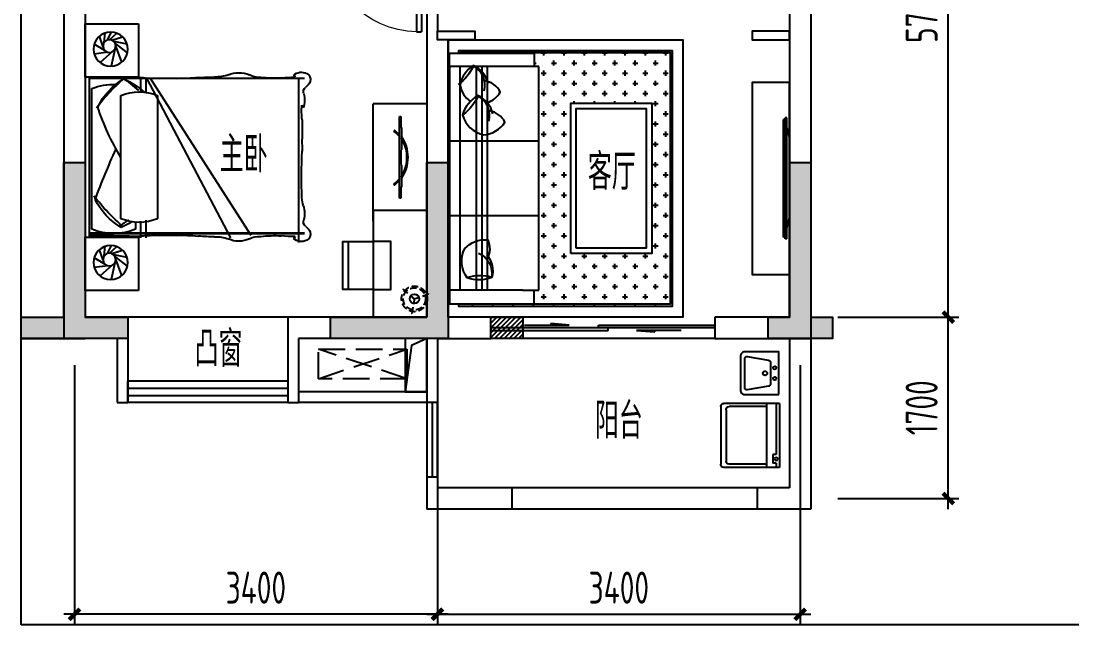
# Model space of a CAD drawing. Header units: millimetres. Extents: x -650 to 31581, y -2936 to 10021.
# Drawn here: x 11891 to 21736, y -2886 to 2775 of the extents above; entities that cross this region are included whole.
import ezdxf

# ---------------------------------------------------------------- set-up
doc = ezdxf.new("R2010")
doc.units = ezdxf.units.MM
doc.header["$LTSCALE"] = 1000
doc.linetypes.add('1', pattern=[0.375, 0.25, -0.125])
doc.linetypes.add('DASH', pattern=[0.35, 0.25, -0.1])
doc.layers.get('0').update_dxf_attribs({"linetype": 'CONTINUOUS'})
doc.layers.get('Defpoints').update_dxf_attribs({"color": 6, "linetype": 'CONTINUOUS'})
for name, color, linetype in [('!PboFF-Lamps', 9, 'CONTINUOUS'), ('0p-洞填充', 1, 'CONTINUOUS'), ('A-Lvtry', 5, 'CONTINUOUS'), ('A-洞口', 105, 'CONTINUOUS'), ('A-看线', 105, 'CONTINUOUS'), ('A-空调室外机', 5, 'DASH'), ('AE-FLOR', 151, 'CONTINUOUS'), ('DIM', 3, 'CONTINUOUS'), ('P-Furniture(活动家具)', 134, 'CONTINUOUS'), ('PUB_HATCH', 8, 'CONTINUOUS'), ('PUB_TEXT', 7, 'CONTINUOUS'), ('WALL', 2, 'CONTINUOUS'), ('WINDOW', 4, 'CONTINUOUS'), ('剪力墙', 6, 'CONTINUOUS'), ('家具', 8, 'CONTINUOUS'), ('栏杆', 142, 'CONTINUOUS')]:
    doc.layers.add(name, color=color, linetype=linetype)
doc.layers.add('A-FUR', color=8, linetype='CONTINUOUS', plot=False)
doc.styles.get("Standard").update_dxf_attribs({"font": 'tssdeng.shx', "bigfont": 'tssdchn.shx'})
doc.styles.add('ZZ', font='tssdeng.shx', dxfattribs={"width": 0.7, "bigfont": 'tssdchn.shx'})
doc.dimstyles.new('TSSD_100_100', dxfattribs={"dimtxt": 300, "dimasz": 100, "dimexe": 100, "dimexo": 250, "dimgap": 100, "dimtad": 1, "dimdec": 0, "dimzin": 0, "dimdsep": 46, "dimtxsty": 'ZZ', "dimblk": 'ARCHTICK', "dimcen": 0, "dimdle": 100, "dimclrd": 256, "dimclrt": 7, "dimadec": 0, "dimazin": 0, "dimtfac": 1, "dimtdec": 0, "dimtix": 1, "dimtmove": 2, "dimatfit": 3, "dimfxl": 0, "dimtolj": 1, "dimtzin": 0, "dimarcsym": 0})

# ---------------------------------------------------------------- blocks, each defined once
blk = doc.blocks.new('床-次')
for p, q in [((0, 1250), (-500, 1250)), ((-500, 1250), (-500, 750)), ((0, 750), (0, 1250)), ((-264.8, 1087), (-391.3, 1061.6)), ((-251.5, 1094.8), (-351.2, 1125.9)), ((-230.3, 1099.5), (-298, 1160.7)), ((-211.2, 1097.1), (-246.7, 1171.4)), ((-179.1, 1074.2), (-189.7, 1163.7)), ((-168.5, 1032.8), (-133.7, 1131.8)), ((-281.6, 1064.1), (-395.4, 976.5)), ((-287.6, 1032.1), (-341.4, 888.3)), ((-279.8, 1009.2), (-244.4, 851.5)), ((-253.8, 985.3), (-140.1, 886)), ((-185.3, 997.5), (-85.7, 1056.5)), ((-212.8, 981.5), (-86.3, 964.7)), ((-40, 738.5), (-2054.4, 738.5)), ((-40, 738.5), (-2054.4, 738.5)), ((-1999.7, 738.5), (-1999.7, -801.2)), ((-608.2, 738.5), (-1552.4, -732.5)), ((-575.1, 738.5), (-1363.6, -758.2)), ((-570.6, 738.5), (-570.6, 606)), ((-519.8, 738.5), (-519.8, 615.5)), ((-500, 750), (0, 750)), ((-40, -750), (-40, 750)), ((-40, 750), (0, 750)), ((0, 750), (0, -750)), ((-63, -675.7), (-63, 640.9)), ((-678.3, 577.3), (-678.3, -578.2)), ((-336.3, -578.2), (-336.3, 577.3)), ((-570.6, -590.9), (-570.6, -758.2)), ((-519.8, -600.4), (-519.8, -758.2)), ((-473.4, -610.8), (-473.4, -675.7)), ((-40, -711.5), (-2054.4, -711.5)), ((-40, -715.5), (-2054.4, -715.5)), ((0, -750), (-500, -750)), ((-500, -750), (-500, -1250)), ((0, -750), (-40, -750)), ((0, -1250), (0, -750)), ((-251.5, -905.2), (-351.2, -874.1)), ((-230.3, -900.5), (-298, -839.3)), ((-211.2, -902.9), (-246.7, -828.6)), ((-179.1, -925.8), (-189.7, -836.3)), ((-168.5, -967.2), (-133.7, -868.2)), ((-281.6, -935.9), (-395.4, -1023.5)), ((-264.8, -913), (-391.3, -938.4)), ((-287.6, -967.9), (-341.4, -1111.7)), ((-185.3, -1002.5), (-85.7, -943.5)), ((-279.8, -990.8), (-244.4, -1148.5)), ((-253.8, -1014.7), (-140.1, -1114)), ((-212.8, -1018.5), (-86.3, -1035.3)), ((-500, -1250), (0, -1250))]:
    blk.add_line(p, q)
for centre, radius in [((-239.3, 1011.5), 160), ((-228.1, 1039.5), 60), ((-239.3, -988.5), 160), ((-228.1, -960.5), 60)]:
    blk.add_circle(centre, radius)
for centre, radius, start, end in [((-2025.4, 689.2), 106, 45.78413, 118.72126), ((-1447.1, 581), 209.9, 87.96316, 116.12762), ((-1430.8, 599), 192, 63.04698, 92.64916), ((-2050.6, 726), 61.8, 114.65516, 197.05817), ((-1983, 763.6), 138.4, 203.70607, 231.95597), ((-1950.6, 749.2), 16, 93.39574, 183.44183), ((-1965.7, -466.9), 1215.2, 83.96781, 90.04075), ((-1770.2, 1899.8), 1160.2, 266.64954, 276.11997), ((-1636.1, 955.2), 209.3, 267.15615, 297.45765), ((-1225.8, 1105.3), 355.3, 250.60635, 272.32801), ((-1221.3, -1525.3), 2275.6, 85.96877, 89.74947), ((-909.2, 2045.3), 1309.4, 263.33019, 272.35813), ((-778.2, -773.7), 1512.6, 87.0776, 92.9224), ((-655.9, 1541.2), 805.5, 266.782, 275.59148), ((-480.7, 163.8), 583.8, 86.03666, 99.53314), ((-58.4, 47), 749.3, 113.83469, 131.46224), ((532.5, -530), 1548.8, 124.57489, 131.88808), ((-774.9, -20652.4), 21401.2, 88.49238, 89.10433), ((-1546.8, -636.7), 1810.6, 37.31306, 49.42063), ((-689.8, 185.7), 637.9, 26.40883, 59.00025), ((-160, -2198.1), 2939.9, 87.66163, 91.01156), ((-2098.3, 610.2), 53.6, 340.23108, 55.86441), ((-1819.9, 531), 236, 164.99871, 197.18078), ((-507.3, 161.9), 449.1, 67.62117, 112.37883), ((-268.2, 142.5), 539, 67.62117, 92.10241), ((-2002.9, 452.2), 43.4, 129.07345, 167.94605), ((-2962.5, 430.3), 933.9, 354.95264, 3.41649), ((-2185.6, 1136.9), 2172.2, 328.3558, 342.10444), ((5743.4, 272.5), 7776, 179.44258, 181.07566), ((-1219.9, 79.3), 812.7, 176.67233, 181.72422), ((-9950.5, -199.5), 7922.3, 358.6733, 1.8401), ((-7673.2, -3224.4), 8087.9, 20.45865, 24.04845), ((-2329.2, -362.3), 299.6, 341.30518, 356.04213), ((-1523.8, 732.7), 1810.6, 309.96455, 322.68694), ((-1819.9, -528), 236, 162.81922, 195.00129), ((-666.8, -113.7), 637.9, 300.99975, 333.59117), ((-2098.3, -607.2), 53.6, 304.13559, 19.76892), ((-507.3, -162.9), 449.1, 247.62117, 292.37883), ((555.5, 626), 1548.8, 231.63721, 235.42511), ((-1983, -760.6), 138.4, 128.04403, 156.29393), ((-268.2, -177.3), 539, 247.62117, 292.37883), ((-35.4, 25), 749.3, 237.46377, 246.16531), ((-2050.6, -723), 61.8, 162.94183, 245.34484), ((-2025.4, -686.2), 106, 241.27874, 314.21587), ((-1950.6, -746.2), 16, 176.55817, 266.60426), ((-1965.7, 469.9), 1215.2, 269.95925, 276.03219), ((-1770.2, -1896.8), 1160.2, 83.88003, 93.35046), ((-1636.1, -952.2), 209.3, 62.54235, 92.84385), ((-1447.1, -578), 209.9, 243.87238, 272.03684), ((-1430.8, -596), 192, 267.35084, 296.95302), ((-1225.8, -1102.3), 355.3, 87.67199, 109.39365), ((-1221.3, 1528.3), 2275.6, 270.25053, 274.03123), ((-909.2, -2042.3), 1309.4, 87.64187, 96.66981), ((-778.2, 776.7), 1512.6, 267.0776, 272.9224), ((-655.9, -1538.2), 805.5, 84.40852, 93.218), ((-480.7, -160.8), 583.8, 260.46686, 273.96334), ((-774.9, 20655.4), 21401.2, 270.89567, 271.50762), ((-160, 2201.1), 2939.9, 268.98844, 272.33837)]:
    blk.add_arc(centre, radius, start, end)
at = {"text_generation_flag": 4, "width": 0.8, "flags": 9}
for tag, p in [('XSIZE', (-239.3, 1011.5)), ('YSIZE', (-239.3, 1011.5)), ('XSIZE', (-239.3, -988.5)), ('YSIZE', (-239.3, -988.5))]:
    blk.add_attdef(tag, p, '', height=0.5, rotation=180, dxfattribs=at)
blk = doc.blocks.new('ktswaj')
at = {"linetype": 'DASH'}
blk.add_lwpolyline([(15990.1, 179082.6), (15990.1, 178253.3), (16268.4, 178253.3), (16268.4, 179082.6)], close=True, dxfattribs=at)
for points in [[(15990.1, 179082.6), (16268.4, 178253.3)], [(15990.1, 178253.3), (16268.4, 179082.6)]]:
    blk.add_lwpolyline(points, dxfattribs=at)
blk = doc.blocks.new('32Y54')
at = {"linetype": 'DASH', "ltscale": 20}
for p, q in [((-6926.5, 151563.5), (-6926.5, 152666.1)), ((-6911.2, 152666.1), (-6926.5, 152666.1)), ((-6911.2, 151548.5), (-6911.2, 152682.5)), ((-6911.2, 151548.5), (-6911.2, 152682.5)), ((-6896.2, 152682.5), (-6911.2, 152682.5)), ((-6896.2, 151548.5), (-6896.2, 152682.5)), ((-6896.2, 152590), (-6868.9, 152491.4)), ((-6868.9, 152491.4), (-6868.9, 151747.1)), ((-6896.2, 151648.5), (-6868.9, 151747.1)), ((-6896.2, 151548.5), (-6911.2, 151548.5))]:
    blk.add_line(p, q, dxfattribs=at)
at = {"linetype": 'ByBlock', "ltscale": 20}
blk.add_line((-6911.2, 151563.5), (-6926.5, 151563.5), dxfattribs=at)
blk = doc.blocks.new('__附着_A10-SGT-95户型_TEN24QEP_设计区$0$A-Toilet-9')
for p, q in [((-300, 0), (-300, 520)), ((-270, 550), (270, 550)), ((-240, 500), (240, 500)), ((300, 0), (300, 520)), ((-270, 120), (-270, 470)), ((270, 120), (270, 470)), ((-300, 120), (300, 120)), ((-300, 30), (180, 30)), ((-300, 0), (300, 0)), ((180, 60), (260, 60)), ((180, 30), (180, 60)), ((260, 30), (260, 60)), ((260, 30), (300, 30))]:
    blk.add_line(p, q)
blk.add_circle((220, 30), 15)
for centre, start, end in [((-270, 520), 90, 180), ((-240, 470), 90, 180), ((240, 470), 0, 90), ((270, 520), 0, 90)]:
    blk.add_arc(centre, 30, start, end)
blk = doc.blocks.new('__附着_A10-SGT-95户型_TEN24QEP_设计区$0$A-Kitchen-9')
at = {"ltscale": 0.6}
blk.add_line((400, -320), (400, 0), dxfattribs=at)
blk.add_lwpolyline([(400, 0), (0, 0), (0, -320, 0.414214), (40, -360), (360, -360, 0.414214), (400, -320)], format="xyb", dxfattribs=at)
blk.add_lwpolyline([(400, 0), (0, 0), (0, -320, 0.414214), (40, -360), (360, -360, 0.414214), (400, -320)], format="xyb", dxfattribs=at)
blk.add_lwpolyline([(322.8, -96.7), (356.1, -296.7, -0.463455), (336.4, -320), (63.6, -320, -0.463455), (43.9, -296.7), (77.2, -96.7, -0.366629), (96.9, -80), (303.1, -80, -0.366629)], format="xyb", close=True, dxfattribs=at)
blk.add_lwpolyline([(322.8, -96.7), (356.1, -296.7, -0.463455), (336.4, -320), (63.6, -320, -0.463455), (43.9, -296.7), (77.2, -96.7, -0.366629), (96.9, -80), (303.1, -80, -0.366629)], format="xyb", close=True, dxfattribs=at)
for centre, radius in [((150, -40), 15), ((250, -40), 15), ((200, -130), 20)]:
    blk.add_circle(centre, radius, dxfattribs=at)
blk = doc.blocks.new('$DorLib2D$00000131')
at = {"color": 0, "linetype": 'Continuous'}
for p, q in [((0.15, 0.125), (0.2319, 0.1973)), ((0.2319, 0.1973), (0.2319, 0.125)), ((-0.5, 0.125), (-0.5, 0)), ((0.0192, 0.125), (-0.5, 0.125)), ((0.0192, 0), (0.0192, 0.125)), ((0.35, 0.125), (0.15, 0.125)), ((-0.5, 0), (0.0192, 0)), ((-0.024, 0), (0.5, 0)), ((-0.024, -0.125), (-0.024, 0)), ((0.5, 0), (0.5, -0.125)), ((-0.35, -0.125), (-0.15, -0.125)), ((-0.2319, -0.1973), (-0.2319, -0.125)), ((-0.15, -0.125), (-0.2319, -0.1973)), ((0.5, -0.125), (-0.024, -0.125))]:
    blk.add_line(p, q, dxfattribs=at)
blk = doc.blocks.new('$TCHSYS$WIN2D')
for p, q in [((-0.5, 0.5), (0.5, 0.5)), ((-0.5, 0.5), (-0.5, -0.5)), ((0.5, 0.5), (0.5, -0.5)), ((0.5, 0.1667), (-0.5, 0.1667)), ((0.5, -0.1667), (-0.5, -0.1667)), ((-0.5, -0.5), (0.5, -0.5))]:
    blk.add_line(p, q)
blk = doc.blocks.new('$DorLib2D$00000001')
for p, q in [((0.45, 0.975), (0.5, 0.975)), ((0.45, 0), (0.45, 0.975)), ((0.5, 0), (0.5, 0.975)), ((0.5, 0), (0.45, 0))]:
    blk.add_line(p, q)
at = {"lineweight": 13}
blk.add_arc((0.475, 0), 0.975, 91.4693, 180, dxfattribs=at)
blk = doc.blocks.new('!pboFF-Reading lamp-H_W_L-T-01')
at = {"linetype": '1', "ltscale": 0.2}
blk.add_wipeout([(-78.8, -61.6), (-75.8, -65.2), (-74.1, -67.1), (-71.9, -69.5), (-70.1, -71.3), (-67.4, -73.9), (-65.5, -75.5), (-63.7, -77.1), (-54.2, -84), (-54.2, -84), (-40.3, -91.5), (-33.3, -94.3), (-25.5, -96.7), (-18, -98.4), (-9.2, -99.6), (0, -100), (7.1, -99.7), (17.7, -98.4), (26.7, -96.4), (34.7, -93.8), (42.5, -90.5), (50.8, -86.1), (58.1, -81.4), (69.1, -72.3), (74.8, -66.4), (79.3, -61), (85.6, -51.7), (92.7, -37.5), (95.8, -28.6), (97.4, -22.7), (99.6, -9.4), (100, 0), (99.5, 9.8), (97.8, 20.9), (95.5, 29.8), (92.5, 38.1), (89.1, 45.4), (79.4, 60.8), (68.7, 72.6), (61.2, 79.1), (50.8, 86.1), (36.9, 92.9), (28.1, 96), (16.5, 98.6), (9.6, 99.5), (-13.9, 99), (-21.4, 97.7), (-21.4, 97.7), (-32.7, 94.5), (-40.5, 91.4), (-49, 87.2), (-54.1, 84.1), (-62.7, 77.9), (-77, 63.8), (-82.8, 56), (-87, 49.3), (-90.6, 42.3), (-94.5, 32.8), (-97.9, 20.6), (-99.7, 7.4), (-100, 0), (-99.3, -12), (-98.4, -18), (-96.4, -26.5), (-93.7, -35), (-89.1, -45.4)], dxfattribs=at).dxf.layer = '家具'
at = {"layer": '!PboFF-Lamps'}
blk.add_circle((0, 0), 36.7, dxfattribs=at)
at = {"layer": '家具', "linetype": '1', "ltscale": 0.2}
for p, q in [((4.4, -7.7), (-62, 107.4)), ((4.4, 7.7), (-61.5, -106.5)), ((-8.9, 0), (123.2, 0))]:
    blk.add_line(p, q, dxfattribs=at)
at = {"layer": '家具', "const_width": 4.44}
for points in [[(-47.8, 82.8), (-61.4, 106.3)], [(94.8, 0), (121.9, 0)], [(-47.3, -81.9), (-60.8, -105.4)]]:
    blk.add_lwpolyline(points, dxfattribs=at)
at = {"layer": '家具', "linetype": '1', "ltscale": 0.2}
for radius in [100, 86.7]:
    blk.add_circle((0, 0), radius, dxfattribs=at)
blk = doc.blocks.new('_ArchTick')
at = {"color": 0, "linetype": 'ByBlock', "const_width": 0.4}
blk.add_lwpolyline([(-0.5, -0.5), (0.5, 0.5)], dxfattribs=at)
blk = doc.blocks.new('*D36')
at = {"layer": 'Defpoints', "color": 0, "transparency": 16777216}
for p in [(12391.5, -200), (15791.5, -200), (12391.5, -2785.7)]:
    blk.add_point(p, dxfattribs=at)
at = {"layer": 'DIM', "color": 0, "lineweight": -2, "transparency": 16777216}
for p, q in [((12391.5, -450), (12391.5, -2885.7)), ((15791.5, -450), (15791.5, -2885.7))]:
    blk.add_line(p, q, dxfattribs=at)
at = {"layer": 'DIM', "lineweight": -2, "transparency": 16777216}
blk.add_line((15891.5, -2785.7), (12291.5, -2785.7), dxfattribs=at)
at = {"layer": 'DIM', "lineweight": -2, "transparency": 16777216, "xscale": 100, "yscale": 100, "zscale": 100, "rotation": 180}
blk.add_blockref('_ArchTick', (12391.5, -2785.7), dxfattribs=at)
at = {"layer": 'DIM', "lineweight": -2, "transparency": 16777216, "xscale": 100, "yscale": 100, "zscale": 100}
blk.add_blockref('_ArchTick', (15791.5, -2785.7), dxfattribs=at)
at = {"layer": 'DIM', "color": 7, "transparency": 16777216, "insert": (14091.5, -2535.7), "char_height": 300, "attachment_point": 5, "style": 'ZZ'}
blk.add_mtext('\\A1;3400', dxfattribs=at)
blk = doc.blocks.new('*D37')
at = {"layer": 'Defpoints', "color": 0, "transparency": 16777216}
for p in [(15791.5, -200), (19191.5, -200), (19191.5, -2785.7)]:
    blk.add_point(p, dxfattribs=at)
at = {"layer": 'DIM', "color": 0, "lineweight": -2, "transparency": 16777216}
for p, q in [((15791.5, -450), (15791.5, -2885.7)), ((19191.5, -450), (19191.5, -2885.7))]:
    blk.add_line(p, q, dxfattribs=at)
at = {"layer": 'DIM', "lineweight": -2, "transparency": 16777216}
blk.add_line((15691.5, -2785.7), (19291.5, -2785.7), dxfattribs=at)
at = {"layer": 'DIM', "lineweight": -2, "transparency": 16777216, "xscale": 100, "yscale": 100, "zscale": 100, "rotation": 180}
blk.add_blockref('_ArchTick', (15791.5, -2785.7), dxfattribs=at)
at = {"layer": 'DIM', "lineweight": -2, "transparency": 16777216, "xscale": 100, "yscale": 100, "zscale": 100}
blk.add_blockref('_ArchTick', (19191.5, -2785.7), dxfattribs=at)
at = {"layer": 'DIM', "color": 7, "transparency": 16777216, "insert": (17491.5, -2535.7), "char_height": 300, "attachment_point": 5, "style": 'ZZ'}
blk.add_mtext('\\A1;3400', dxfattribs=at)
blk = doc.blocks.new('*D38')
at = {"layer": 'Defpoints', "color": 0, "transparency": 16777216}
for p in [(19291.5, 0), (20577.9, 0), (19291.5, -1700)]:
    blk.add_point(p, dxfattribs=at)
at = {"layer": 'DIM', "lineweight": -2, "transparency": 16777216}
blk.add_line((20577.9, -1800), (20577.9, 100), dxfattribs=at)
at = {"layer": 'DIM', "color": 0, "lineweight": -2, "transparency": 16777216}
for p, q in [((19541.5, 0), (20677.9, 0)), ((19541.5, -1700), (20677.9, -1700))]:
    blk.add_line(p, q, dxfattribs=at)
at = {"layer": 'DIM', "lineweight": -2, "transparency": 16777216, "xscale": 100, "yscale": 100, "zscale": 100}
for p, rotation in [((20577.9, 0), 90), ((20577.9, -1700), 270)]:
    blk.add_blockref('_ArchTick', p, dxfattribs=dict(at, rotation=rotation))
at = {"layer": 'DIM', "color": 7, "transparency": 16777216, "insert": (20327.9, -850), "char_height": 300, "attachment_point": 5, "rotation": 90, "style": 'ZZ'}
blk.add_mtext('\\A1;1700', dxfattribs=at)
blk = doc.blocks.new('*D39')
at = {"layer": 'Defpoints', "color": 0, "transparency": 16777216}
for p in [(19291.5, 5700), (20577.9, 5700), (19291.5, 0)]:
    blk.add_point(p, dxfattribs=at)
at = {"layer": 'DIM', "lineweight": -2, "transparency": 16777216}
blk.add_line((20577.9, -100), (20577.9, 5800), dxfattribs=at)
at = {"layer": 'DIM', "color": 0, "lineweight": -2, "transparency": 16777216}
for p, q in [((19541.5, 5700), (20677.9, 5700)), ((19541.5, 0), (20677.9, 0))]:
    blk.add_line(p, q, dxfattribs=at)
at = {"layer": 'DIM', "lineweight": -2, "transparency": 16777216, "xscale": 100, "yscale": 100, "zscale": 100}
for p, rotation in [((20577.9, 5700), 90), ((20577.9, 0), 270)]:
    blk.add_blockref('_ArchTick', p, dxfattribs=dict(at, rotation=rotation))
at = {"layer": 'DIM', "color": 7, "transparency": 16777216, "insert": (20327.9, 2850), "char_height": 300, "attachment_point": 5, "rotation": 90, "style": 'ZZ'}
blk.add_mtext('\\A1;5700', dxfattribs=at)
blk = doc.blocks.new('A$C21E94EC7')
at = {"layer": 'P-Furniture(活动家具)', "color": 134, "ltscale": 2}
for p, q in [((-1175, 835), (-1175, 41.6)), ((-1048, 835), (-1175, 835)), ((-1048, 254), (-1048, 835)), ((1048, 835), (-1048, 835)), ((1048, 254), (1048, 835)), ((1048, 835), (1175, 835)), ((1175, 835), (1175, 41.6)), ((1175, 835), (1175, 41.6)), ((1048, 738.6), (-1048, 738.6)), ((-1048, 152.4), (-1048, 254)), ((1048, 152.4), (1048, 254)), ((-1048, 152.4), (-1048, 0)), ((1048, 0), (1048, 152.4)), ((-1175, 41.6), (-1048, 41.6)), ((-1048, 0), (1048, 0)), ((965.8, 0), (965.8, 0)), ((965.8, 0), (965.8, 0)), ((965.8, 0), (965.8, 0)), ((1175, 41.6), (1048, 41.6))]:
    blk.add_line(p, q, dxfattribs=at)
at = {"layer": 'P-Furniture(活动家具)', "color": 251, "ltscale": 2}
for p, q in [((-348.2, 835), (-348.2, 0)), ((350.8, 835), (350.8, 0)), ((-1048, 581.2), (1048, 581.2)), ((-1048, 530.4), (1048, 530.4)), ((-1048, 479.6), (1048, 479.6))]:
    blk.add_line(p, q, dxfattribs=at)
at = {"layer": 'P-Furniture(活动家具)', "color": 251}
for points in [[(-714.1, 485.7, -0.232884), (-929.1, 438, -0.184752), (-932.5, 669.3, -0.286563), (-658.2, 692.4, -0.237978), (-575.7, 477.6, -0.243587), (-754.2, 484, 4.263709)], [(606.1, 429.4, 0.232884), (776.2, 569.1, 0.184752), (596.3, 714.5, 0.286563), (408.9, 512.9, 0.237978), (527, 315.5, 0.243587), (632.1, 459.9, -4.263709)], [(888, 473.6, 0.232884), (1058.2, 613.3, 0.195776), (878.3, 736.9, 0.210232), (721.7, 639, 0.196998)], [(708.5, 480.3, 0.157496), (808.9, 359.7, 0.243587), (914.1, 504.1)]]:
    blk.add_lwpolyline(points, format="xyb", dxfattribs=at)
at = {"layer": 'P-Furniture(活动家具)', "color": 251, "linetype": 'ByBlock'}
for points in [[(537.1, 467.3, 0.343333), (772.2, 567.6, -0.126408), (596.8, 708.9, 5.969376)], [(819.1, 511.5, 0.343333), (1054.1, 611.8, -0.126408), (878.7, 753.1, 5.969376)], [(-701.4, 563.4, -0.343333), (-925.4, 440.3, 0.126408), (-928.3, 665.5, -5.969376)]]:
    blk.add_lwpolyline(points, format="xyb", dxfattribs=at)

msp = doc.modelspace()

# ---------------------------------------------------------------- hatches: boundary and pattern name
at = {"layer": '0p-洞填充'}
h = msp.add_hatch(dxfattribs=at)
h.set_pattern_fill('ANSI31', color=256, scale=10)
h.set_pattern_definition([(45, (-2395644.507, -1062799.34), (-22.4506403, 22.4506403), [])])
h.paths.add_polyline_path([(16291.5, 0), (16591.9, 0), (16591.9, -200), (16291.5, -200)])
at = {"layer": 'PUB_HATCH'}
for points in [[(11891.5, -200), (11891.5, 0), (12291.5, 0), (12291.5, 1450), (12491.5, 1450), (12491.5, 0), (12891.5, 0), (12891.5, -200)], [(18891.5, -200), (18891.5, 0), (19091.5, 0), (19091.5, 1450), (19291.5, 1450), (19291.5, 0), (19491.5, 0), (19491.5, -200)]]:
    msp.add_hatch(color=256, dxfattribs=at).paths.add_polyline_path(points)
at = {"layer": 'PUB_TEXT'}
h = msp.add_hatch(dxfattribs=at)
h.set_pattern_fill('CROSS', color=250, scale=15)
h.paths.add_polyline_path([(17991.5, 2500), (15991.5, 2500), (15991.5, 2475), (16699, 2475), (16699, 2348), (16740.6, 2348), (16740.6, 252), (16699, 252), (16699, 125), (15991.5, 125), (15991.5, 100), (17991.5, 100)])
h.paths.add_polyline_path([(17799.4, 2005.4), (17799.4, 594.6), (17040.6, 594.6), (17040.6, 2005.4)], flags=16)
h.paths.add_polyline_path([(17748.6, 1954.6), (17748.6, 645.4), (17091.4, 645.4), (17091.4, 1954.6)], flags=0)
h.paths.add_polyline_path([(17140.3, 1123.1), (17727.7, 1123.1), (17727.7, 1601.6), (17140.3, 1601.6)], flags=8)

# ---------------------------------------------------------------- linework, layer by layer
at = {"layer": '0p-洞填充'}
msp.add_line((15791.5, 4600), (15791.5, 2680), dxfattribs=at)
for points in [[(15791.5, 2680), (16141.5, 2680), (16141.5, 2600), (15791.5, 2600)], [(19091.5, 2680), (18741.5, 2680), (18741.5, 2600), (19091.5, 2600)], [(16291.5, 0), (16591.9, 0), (16591.9, -200), (16291.5, -200)]]:
    msp.add_lwpolyline(points, close=True, dxfattribs=at)
at = {"layer": 'A-洞口'}
msp.add_lwpolyline([(15491.5, -200), (15491.5, -700), (15691.5, -700), (15691.5, -200)], close=True, dxfattribs=at)
msp.add_lwpolyline([(15691.5, -200), (15548.6, -265.9), (15491.5, -700)], dxfattribs=at)
at = {"layer": 'A-看线'}
msp.add_lwpolyline([(14391.5, 0), (12891.5, 0)], dxfattribs=at)
at = {"layer": 'AE-FLOR'}
for points in [[(15691.5, -800), (15691.5, -1500)], [(15791.5, -1500), (15791.5, -800)], [(18791.5, -1600), (16491.5, -1600)], [(18791.5, -1800), (16491.5, -1800)]]:
    msp.add_lwpolyline(points, dxfattribs=at)
at = {"layer": 'P-Furniture(活动家具)'}
for p, q in [((15191.5, 899.5, 0.1), (15191.5, 1999, 0.1)), ((15691.5, 1999), (15191.5, 1999)), ((15691.5, 1000), (15191.5, 1000))]:
    msp.add_line(p, q, dxfattribs=at)
at = {"layer": 'P-Furniture(活动家具)', "color": 8}
for p, q in [((15437.2, 1397, 0.1), (15437.2, 1879, 0.1)), ((15437.2, 1879, 0.1), (15450.7, 1879, 0.1)), ((15450.7, 1879, 0.1), (15450.7, 1806.7, 0.1)), ((15454.6, 1773.8, 0.1), (15454.6, 1570, 0.1)), ((15454.6, 1570, 0.1), (15450.7, 1565, 0.1)), ((15450.7, 1565, 0.1), (15450.7, 1429, 0.1)), ((15437.2, 1115, 0.1), (15437.2, 1397, 0.1)), ((15450.7, 1429, 0.1), (15454.6, 1423.9, 0.1)), ((15454.6, 1423.9, 0.1), (15454.6, 1220.1, 0.1)), ((15450.7, 1187.2, 0.1), (15450.7, 1115, 0.1)), ((15450.7, 1115, 0.1), (15437.2, 1115, 0.1))]:
    msp.add_line(p, q, dxfattribs=at)
at = {"layer": 'P-Furniture(活动家具)', "color": 134}
for points in [[(15891.5, 2600), (18091.5, 2600), (18091.5, 0), (15891.5, 0)], [(19091.5, 2200), (18741.5, 2200), (18741.5, 400), (19091.5, 400)], [(17040.6, 594.6), (17040.6, 2005.4), (17799.4, 2005.4), (17799.4, 594.6)]]:
    msp.add_lwpolyline(points, close=True, dxfattribs=at)
at = {"layer": 'P-Furniture(活动家具)', "color": 251}
msp.add_lwpolyline([(15991.5, 2475), (15991.5, 2500), (17991.5, 2500), (17991.5, 100), (15991.5, 100), (15991.5, 125)], dxfattribs=at)
at = {"layer": 'P-Furniture(活动家具)', "color": 250}
msp.add_lwpolyline([(16011.5, 2475), (16011.5, 2480), (17971.5, 2480), (17971.5, 120), (16011.5, 120), (16011.5, 125)], dxfattribs=at)
at = {"layer": 'P-Furniture(活动家具)', "color": 251}
msp.add_lwpolyline([(17091.4, 645.4), (17091.4, 1954.6), (17748.6, 1954.6), (17748.6, 645.4)], close=True, dxfattribs=at)
at = {"layer": 'P-Furniture(活动家具)', "color": 8, "elevation": 0.1}
for points in [[(15459.5, 1669.9), (15454.6, 1666)], [(15472.4, 1647.2), (15454.6, 1629.5)], [(15472.4, 1346.8), (15454.6, 1364.4)], [(15459.5, 1324), (15454.6, 1327.9)]]:
    msp.add_lwpolyline(points, dxfattribs=at)
at = {"layer": 'P-Furniture(活动家具)'}
for points in [[(15191.5, 259.1), (14906.1, 259.1), (14906.1, 709.1), (15191.5, 709.1)], [(15191.5, 259.1), (15356.1, 259.1), (15356.1, 709.1), (15191.5, 709.1)]]:
    msp.add_lwpolyline(points, dxfattribs=at)
msp.add_lwpolyline([(14956.1, 259.1), (14906.1, 259.1), (14906.1, 709.1), (14956.1, 709.1)], close=True, dxfattribs=at)
at = {"layer": 'P-Furniture(活动家具)', "color": 8}
for centre, radius, start, end in [((15199.5, 1760.3, 0.1), 255.4, 3.03609, 10.46458), ((15389.3, 1744.1, 0.1), 4.65, 50.20434, 230.20434), ((15048.1, 1334.5, 0.1), 528.4, 42.57231, 50.20434), ((15062.8, 1334.5, 0.1), 528.4, 44.8799, 51.4617), ((15165, 1497, 0.1), 352.1, 325.31535, 34.68465), ((15007, 1397, 0.1), 528.4, 31.09581, 32.10994), ((15461.5, 1656, 0.1), 14, 320.94208, 98.41481), ((15165, 1497, 0.1), 342.1, 333.9596, 26.0404), ((15048.1, 1653.7, 0.1), 528.4, 309.79566, 317.42769), ((15062.8, 1653.7, 0.1), 528.4, 308.5383, 315.1201), ((15007, 1597, 0.1), 528.4, 327.89006, 328.90419), ((15461.5, 1337.9, 0.1), 14, 261.58519, 39.05792), ((15389.3, 1244.1, 0.1), 4.65, 129.79566, 309.79566), ((15199.5, 1233.6, 0.1), 255.4, 349.53542, 356.96391)]:
    msp.add_arc(centre, radius, start, end, dxfattribs=at)
at = {"layer": 'WALL'}
for p, q in [((19291.5, 8800), (19291.5, -100)), ((19091.5, 8600), (19091.5, 0)), ((12291.5, 3600), (12291.5, -200)), ((12491.5, 3500), (12491.5, 0)), ((15691.5, 3500), (15691.5, 0)), ((15891.5, 2600), (15891.5, 0)), ((12891.5, 0), (12491.5, 0)), ((12891.5, 0), (12891.5, -600)), ((14391.5, 0), (14391.5, -600)), ((15691.5, 0), (14391.5, 0)), ((16291.5, 0), (15891.5, 0)), ((16291.5, -200), (16291.5, 0)), ((19091.5, 0), (18391.5, 0)), ((18391.5, 0), (18391.5, -200)), ((19291.5, -100), (19291.5, -1800)), ((12791.5, -200), (12291.5, -200)), ((12791.5, -200), (12791.5, -800)), ((14491.5, -200), (14491.5, -800)), ((15691.5, -200), (14491.5, -200)), ((15691.5, -200), (15691.5, -800)), ((15791.5, -200), (16291.5, -200)), ((15791.5, -200), (15791.5, -800)), ((18391.5, -200), (19091.5, -200)), ((19091.5, -200), (19091.5, -1600)), ((12891.5, -800), (12891.5, -600)), ((14391.5, -600), (14391.5, -800)), ((12791.5, -800), (12891.5, -800)), ((14391.5, -800), (14491.5, -800)), ((15791.5, -800), (15691.5, -800)), ((15691.5, -1500), (15691.5, -1800)), ((15791.5, -1500), (15691.5, -1500)), ((15791.5, -1500), (15791.5, -1600)), ((16491.5, -1600), (15791.5, -1600)), ((16491.5, -1800), (16491.5, -1600)), ((19091.5, -1600), (18791.5, -1600)), ((18791.5, -1800), (18791.5, -1600)), ((16491.5, -1800), (15691.5, -1800)), ((19291.5, -1800), (18791.5, -1800))]:
    msp.add_line(p, q, dxfattribs=at)
at = {"layer": 'WINDOW'}
msp.add_line((18391.5, -200), (16291.5, -200), dxfattribs=at)
at = {"layer": '剪力墙', "elevation": 0}
for points in [[(11891.5, -200), (11891.5, 0), (12291.5, 0), (12291.5, 1450), (12491.5, 1450), (12491.5, 0), (12891.5, 0), (12891.5, -200), (11891.5, -200), (12491.5, -200)], [(18891.5, -200), (18891.5, 0), (19091.5, 0), (19091.5, 1450), (19291.5, 1450), (19291.5, 0), (19491.5, 0), (19491.5, -200), (18891.5, -200), (19291.5, -200)], [(15891.5, 0), (15891.5, 0)]]:
    msp.add_lwpolyline(points, dxfattribs=at)
at = {"layer": '栏杆'}
for points in [[(15691.5, -700), (14491.5, -700)], [(15691.5, -800), (14491.5, -800)], [(15741.5, -800), (15741.5, -1500)]]:
    msp.add_lwpolyline(points, dxfattribs=at)

# ---------------------------------------------------------------- block references
at = {"layer": 'A-FUR', "extrusion": (-1.25171e-07, 4.56361e-07, -1), "zscale": -1.000000000000007}
msp.add_blockref('床-次', (-12491.5, 1500, -0.1), dxfattribs=at)
at = {"layer": 'A-FUR', "color": 8, "linetype": 'DASH', "ltscale": 0.4}
msp.add_blockref('32Y54', (25960.3, -150814.8), dxfattribs=at)
at = {"layer": 'A-Lvtry', "rotation": 270}
msp.add_blockref('__附着_A10-SGT-95户型_TEN24QEP_设计区$0$A-Kitchen-9', (18991.3, -326.1), dxfattribs=at)
at = {"layer": 'A-Lvtry', "extrusion": (0, 0, -1), "zscale": -1, "rotation": 270}
msp.add_blockref('__附着_A10-SGT-95户型_TEN24QEP_设计区$0$A-Toilet-9', (-18995.5, -1109), dxfattribs=at)
at = {"layer": 'A-空调室外机', "extrusion": (0, 0, -1), "zscale": -1, "rotation": 90}
msp.add_blockref('ktswaj', (163576.5, -16568.4), dxfattribs=at)
at = {"layer": 'P-Furniture(活动家具)', "color": 251, "ltscale": 0.5, "rotation": 90}
msp.add_blockref('A$C21E94EC7', (16740.6, 1300), dxfattribs=at)
at = {"layer": 'WINDOW', "rotation": 180}
for name, p, xscale, yscale, zscale in [('$DorLib2D$00000001', (15191.5, 3550), -900, 900, -900), ('$DorLib2D$00000131', (17341.5, -100), 2100, -200, 2100), ('$TCHSYS$WIN2D', (13641.5, -700), 1500, -200, 1500)]:
    msp.add_blockref(name, p, dxfattribs=dict(at, xscale=xscale, yscale=yscale, zscale=zscale))

# ---------------------------------------------------------------- texts
at = {"layer": 'PUB_TEXT', "width": 0.7}
for s, p in [('主卧', (13753.1, 1354.6)), ('客厅', (17201.4, 1192.2)), ('凸窗', (13517.6, -467.4)), ('阳台', (17266.9, -1140.7))]:
    msp.add_text(s, height=337.59, dxfattribs=at).set_placement(p)

# ---------------------------------------------------------------- dimensions: what is measured, and where the dimension line sits
at = {"layer": 'DIM'}
for base, p1, p2, picture, middle in [((20577.9, 5700), (19291.5, 0), (19291.5, 5700), '*D39', (20327.9, 2850)), ((20577.9, 0), (19291.5, -1700), (19291.5, 0), '*D38', (20327.9, -850))]:
    dim = msp.add_linear_dim(base=base, p1=p1, p2=p2, angle=90, dimstyle='TSSD_100_100', dxfattribs=at)
    dim.commit()
    dim.dimension.update_dxf_attribs({"geometry": picture, "text_midpoint": middle})
for base, p2, picture, middle in [((12391.5, -2785.7), (12391.5, -200), '*D36', (14091.5, -2535.7)), ((19191.5, -2785.7), (19191.5, -200), '*D37', (17491.5, -2535.7))]:
    dim = msp.add_linear_dim(base=base, p1=(15791.5, -200), p2=p2, dimstyle='TSSD_100_100', dxfattribs=at)
    dim.commit()
    dim.dimension.update_dxf_attribs({"geometry": picture, "text_midpoint": middle})

# ---------------------------------------------------------------- next in the draw order: block references
at = {"layer": '家具', "linetype": '1', "ltscale": 0.2, "xscale": 1.200000000028298, "yscale": 1.199999999953434, "zscale": 1.199999999999999, "rotation": 259.7013852190203}
msp.add_blockref('!pboFF-Reading lamp-H_W_L-T-01', (15576.4, 170.7), dxfattribs=at)

# ---------------------------------------------------------------- next in the draw order: hatches: boundary and pattern name
at = {"layer": 'PUB_HATCH'}
msp.add_hatch(color=256, dxfattribs=at).paths.add_polyline_path([(15691.5, 0), (15691.5, 1450), (15891.5, 1450), (15891.5, -200), (14791.5, -200), (14791.5, 0)])

# ---------------------------------------------------------------- next in the draw order: linework, layer by layer
at = {"layer": 'Defpoints'}
msp.add_lwpolyline([(11891.5, -2885.7), (11891.5, 9970.6), (31581.3, 9970.6), (31581.3, -2885.7)], close=True, dxfattribs=at)
at = {"layer": 'P-Furniture(活动家具)'}
msp.add_lwpolyline([(15691.5, 0), (15691.5, 1000), (15191.5, 1000), (15191.5, 0)], close=True, dxfattribs=at)
at = {"layer": '剪力墙', "elevation": 0}
msp.add_lwpolyline([(15691.5, 0), (15691.5, 1450), (15891.5, 1450), (15891.5, -200), (14791.5, -200), (14791.5, 0)], close=True, dxfattribs=at)

doc.saveas('drawing.dxf')
